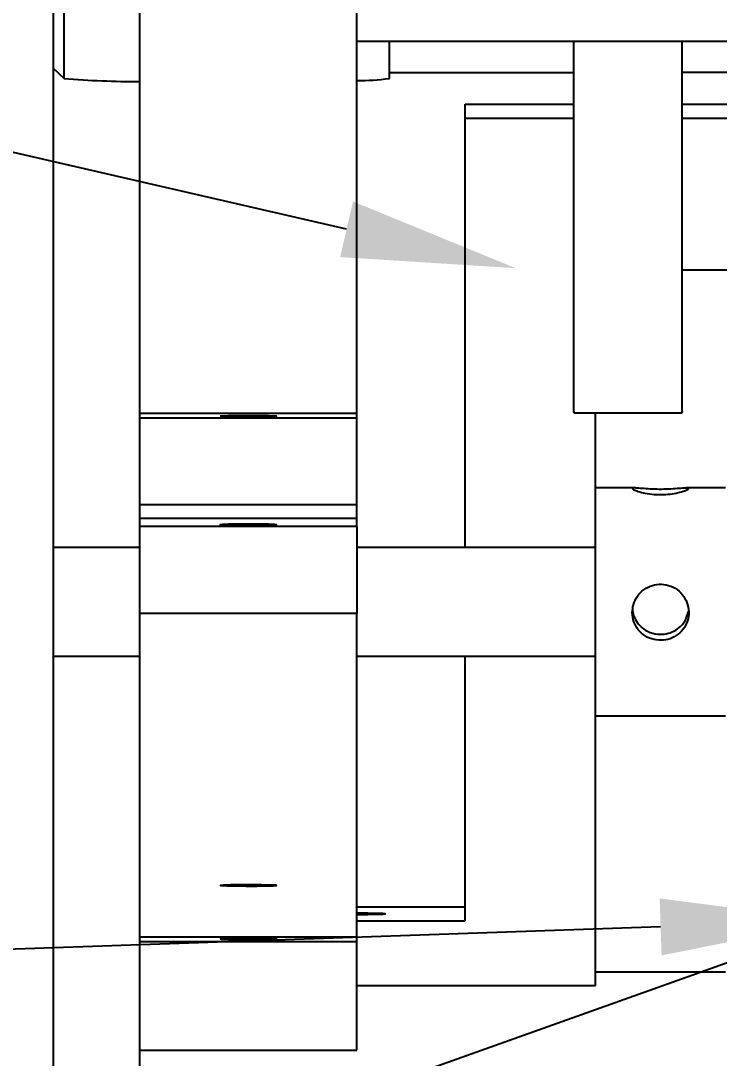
# Model space of a CAD drawing. Header units: millimetres. Extents: x 0 to 420, y 0 to 297.
# Drawn here: x 290.5 to 306.61, y 211.93 to 235.84 of the extents above; entities that cross this region are included whole.
import ezdxf
from ezdxf import colors
from ezdxf.entities.mleader import LeaderData, LeaderLine
from ezdxf.math import Vec2, Vec3

# ---------------------------------------------------------------- set-up
doc = ezdxf.new("R2010")
doc.units = ezdxf.units.MM
doc.styles.get("Standard").update_dxf_attribs({"font": 'hyswlongfangsong.ttf'})

msp = doc.modelspace()

# ---------------------------------------------------------------- linework, layer by layer
at = {"color": 7, "linetype": 'Continuous', "lineweight": 25}
for p, q in [((291.252, 265.509), (291.252, 179.379)), ((291.502, 234.505), (291.502, 249.501)), ((293.252, 226.786), (293.252, 248.559)), ((298.252, 226.786), (298.252, 248.559)), ((298.252, 235.366), (307.252, 235.366)), ((299.001, 234.507), (299.001, 235.366)), ((291.252, 234.745), (291.502, 234.505)), ((299.001, 234.645), (303.252, 234.647)), ((305.752, 234.648), (307.252, 234.649)), ((300.752, 233.914), (303.252, 233.914)), ((300.752, 233.587), (300.752, 233.914)), ((305.752, 233.914), (307.252, 233.914)), ((300.752, 223.694), (300.752, 233.587)), ((303.252, 233.587), (300.752, 233.587)), ((307.252, 233.587), (305.752, 233.587)), ((308.752, 230.088), (305.752, 230.088)), ((298.252, 226.786), (293.252, 226.786)), ((293.252, 226.677), (293.252, 226.786)), ((298.252, 226.677), (293.252, 226.677)), ((293.252, 224.678), (293.252, 226.677)), ((298.252, 226.677), (298.252, 226.786)), ((298.252, 224.678), (298.252, 226.677)), ((303.252, 226.798), (305.752, 226.798)), ((303.752, 225.069), (303.752, 226.798)), ((304.66, 225.069), (303.752, 225.069)), ((303.752, 219.819), (303.752, 225.069)), ((306.752, 225.069), (305.845, 225.069)), ((298.252, 224.678), (293.252, 224.678)), ((293.252, 224.374), (293.252, 224.678)), ((298.252, 224.374), (298.252, 224.678)), ((293.252, 224.374), (298.252, 224.374)), ((293.252, 224.178), (293.252, 224.374)), ((298.252, 224.178), (298.252, 224.374)), ((298.252, 224.178), (293.252, 224.178)), ((293.252, 222.178), (293.252, 224.178)), ((298.252, 224.178), (298.252, 222.178)), ((293.252, 223.694), (291.252, 223.694)), ((303.752, 223.694), (298.252, 223.694)), ((298.252, 222.178), (293.252, 222.178)), ((293.252, 214.722), (293.252, 222.178)), ((298.252, 214.722), (298.252, 222.178)), ((291.252, 221.194), (293.252, 221.194)), ((298.252, 221.194), (303.752, 221.194)), ((300.752, 215.091), (300.752, 221.194)), ((303.752, 219.819), (306.752, 219.819)), ((303.752, 213.592), (303.752, 219.819)), ((298.252, 215.418), (300.752, 215.418)), ((298.252, 215.091), (300.752, 215.091)), ((293.252, 214.722), (298.252, 214.722)), ((293.252, 214.614), (293.252, 214.722)), ((298.252, 214.614), (298.252, 214.722)), ((293.252, 214.614), (298.252, 214.614)), ((293.252, 212.114), (293.252, 214.614)), ((298.252, 212.114), (298.252, 214.614)), ((303.752, 213.919), (306.752, 213.919)), ((303.752, 213.592), (298.252, 213.592)), ((293.252, 212.114), (298.252, 212.114)), ((293.252, 211.739), (293.252, 212.114))]:
    msp.add_line(p, q, dxfattribs=at)
at = {"color": 7, "linetype": 'Continuous', "lineweight": 25, "flags": 128}
for points in [[(295.102, 226.721), (295.152, 226.715), (295.293, 226.711), (295.504, 226.708), (295.752, 226.707), (296.001, 226.708), (296.212, 226.711), (296.353, 226.715), (296.402, 226.721), (296.353, 226.726), (296.212, 226.731), (296.001, 226.734), (295.752, 226.735), (295.504, 226.734), (295.293, 226.731), (295.152, 226.726), (295.102, 226.721)], [(295.752, 224.235), (295.504, 224.234), (295.293, 224.231), (295.152, 224.227), (295.102, 224.221), (295.152, 224.216), (295.293, 224.211), (295.504, 224.208), (295.752, 224.207), (296.001, 224.208), (296.212, 224.211), (296.353, 224.216), (296.402, 224.221), (296.353, 224.227), (296.212, 224.231), (296.001, 224.234), (295.752, 224.235)], [(298.252, 215.241), (298.501, 215.242), (298.712, 215.245), (298.853, 215.249), (298.902, 215.255), (298.853, 215.26), (298.712, 215.265), (298.501, 215.268), (298.252, 215.269)], [(295.102, 214.676), (295.152, 214.671), (295.293, 214.666), (295.504, 214.663), (295.752, 214.662), (296.001, 214.663), (296.212, 214.666), (296.353, 214.671), (296.402, 214.676), (296.353, 214.682), (296.212, 214.686), (296.001, 214.689), (295.752, 214.69), (295.504, 214.689), (295.293, 214.686), (295.152, 214.682), (295.102, 214.676)]]:
    msp.add_lwpolyline(points, dxfattribs=at)
at = {"color": 7, "linetype": 'Continuous', "flags": 128}
for points in [[(295.942, 215.895), (296.166, 215.898), (296.326, 215.902), (296.399, 215.907), (296.374, 215.913), (296.254, 215.918), (296.057, 215.921), (295.815, 215.923), (295.562, 215.922), (295.339, 215.92), (295.178, 215.915), (295.105, 215.91), (295.131, 215.905), (295.251, 215.9), (295.447, 215.896), (295.69, 215.895), (295.942, 215.895)], [(295.942, 214.663), (296.166, 214.665), (296.326, 214.67), (296.399, 214.675), (296.374, 214.68), (296.254, 214.685), (296.057, 214.689), (295.815, 214.69), (295.562, 214.69), (295.339, 214.687), (295.178, 214.683), (295.105, 214.678), (295.131, 214.672), (295.251, 214.667), (295.447, 214.664), (295.69, 214.662), (295.942, 214.663)]]:
    msp.add_lwpolyline(points, dxfattribs=at)
at = {"color": 7, "linetype": 'Continuous', "lineweight": 25}
for centre, radius, start, end in [((293.151, 254.589), 20.152, 265.3064, 270.289), ((298.29, 239.621), 5.163, 269.5812, 277.9113)]:
    msp.add_arc(centre, radius, start, end, dxfattribs=at)
for points, knots in [([(303.252, 226.829), (303.252, 226.819), (303.252, 226.79), (303.252, 227.076), (303.252, 227.484), (303.252, 228.001), (303.252, 228.657), (303.252, 229.871), (303.252, 231.454), (303.252, 233.131), (303.252, 234.433), (303.252, 235.073), (303.252, 235.366)], [0, 0, 0, 0, 0.0683554, 0.1890381, 0.3098772, 0.3903887, 0.4706358, 0.5510663, 0.7022467, 0.8535986, 0.933013, 1, 1, 1, 1]), ([(305.752, 226.829), (305.752, 226.819), (305.752, 226.79), (305.752, 227.076), (305.752, 227.484), (305.752, 228.001), (305.752, 228.657), (305.752, 229.871), (305.752, 231.454), (305.752, 233.131), (305.752, 234.433), (305.752, 235.073), (305.752, 235.366)], [0, 0, 0, 0, 0.0683554, 0.1890381, 0.3098772, 0.3903887, 0.4706358, 0.5510663, 0.7022467, 0.8535986, 0.933013, 1, 1, 1, 1]), ([(305.89, 225.066), (305.869, 225.067), (305.828, 225.07), (305.685, 225.057), (305.496, 225.042), (305.279, 225.035), (305.061, 225.039), (304.866, 225.053), (304.712, 225.067), (304.618, 225.071), (304.607, 225.061), (304.602, 225.057)], [0, 0, 0, 0, 0.110898, 0.223754, 0.339306, 0.454127, 0.565721, 0.676708, 0.790552, 0.90635, 1, 1, 1, 1]), ([(304.602, 225.057), (304.609, 225.049), (304.623, 225.032), (304.732, 224.989), (304.893, 224.946), (305.097, 224.917), (305.318, 224.912), (305.528, 224.932), (305.709, 224.97), (305.839, 225.013), (305.903, 225.045), (305.896, 225.053), (305.894, 225.055)], [0, 0, 0, 0, 0.105187, 0.210301, 0.317328, 0.425882, 0.532279, 0.636172, 0.741122, 0.848998, 0.9572, 1, 1, 1, 1]), ([(304.602, 222.197), (304.609, 222.126), (304.623, 221.983), (304.732, 221.794), (304.893, 221.649), (305.097, 221.564), (305.318, 221.549), (305.528, 221.605), (305.709, 221.724), (305.841, 221.897), (305.908, 222.106), (305.902, 222.326), (305.825, 222.53), (305.685, 222.701), (305.496, 222.818), (305.279, 222.864), (305.061, 222.835), (304.866, 222.738), (304.712, 222.581), (304.618, 222.391), (304.607, 222.257), (304.602, 222.197)], [0, 0, 0, 0, 0.052588, 0.105138, 0.158646, 0.212916, 0.266109, 0.31805, 0.370519, 0.424451, 0.478545, 0.531278, 0.583258, 0.636156, 0.690318, 0.744137, 0.796444, 0.848466, 0.901827, 0.956104, 1, 1, 1, 1]), ([(304.609, 222.326), (304.607, 222.307), (304.598, 222.222), (304.646, 222.076), (304.747, 221.908), (304.91, 221.774), (305.117, 221.697), (305.333, 221.691), (305.526, 221.743), (305.694, 221.847), (305.834, 222.006), (305.873, 222.15), (305.893, 222.222)], [0, 0, 0, 0, 0.029998, 0.129362, 0.231443, 0.344181, 0.463438, 0.570923, 0.666648, 0.768779, 0.884698, 1, 1, 1, 1])]:
    msp.add_open_spline(points, degree=3, knots=knots, dxfattribs=at)

# ---------------------------------------------------------------- leaders
ml = msp.add_multileader_mtext('Standard')
ml.set_content('13', color=256, style='STANDARD')
ml.set_leader_properties()
ml.build(insert=Vec2(0, 0))
ml.multileader.update_dxf_attribs({"text_right_attachment_type": 6, "dogleg_length": 0.36})
ctx = ml.context
ctx.base_point, ctx.plane_origin = Vec3(264.496, 239.823), Vec3(301.913, 230.134)
ctx.right_attachment, ctx.text_align_type = 6, 2
notes = []
notes.append((ctx, [(0, (1, 1, 0), (271.956, 237.023), (-1, 0), 0.36, [(0, [(301.913, 230.134)], 0, [])])]))
ctx.mtext.insert, ctx.mtext.alignment, ctx.mtext.flow_direction = Vec3(269.596, 241.823), 3, 5
ml = msp.add_multileader_mtext('Standard')
ml.set_content('15', color=256, style='STANDARD')
ml.set_leader_properties()
ml.build(insert=Vec2(0, 0))
ml.multileader.update_dxf_attribs({"text_right_attachment_type": 6, "dogleg_length": 0.36})
ctx = ml.context
ctx.base_point, ctx.plane_origin = Vec3(264.508, 216.612), Vec3(309.252, 215.089)
ctx.right_attachment, ctx.text_align_type = 6, 2
notes.append((ctx, [(0, (1, 1, 0), (271.956, 213.812), (-1, 0), 0.36, [(0, [(309.252, 215.089)], 0, [])])]))
ctx.mtext.insert, ctx.mtext.alignment, ctx.mtext.flow_direction = Vec3(269.596, 218.612), 3, 5
ml = msp.add_multileader_mtext('Standard')
ml.set_content('16', color=256, style='STANDARD')
ml.set_leader_properties()
ml.build(insert=Vec2(0, 0))
ml.multileader.update_dxf_attribs({"text_right_attachment_type": 6, "dogleg_length": 0.36})
ctx = ml.context
ctx.base_point, ctx.plane_origin = Vec3(264.468, 204.521), Vec3(314.352, 216.817)
ctx.right_attachment, ctx.text_align_type = 6, 2
notes.append((ctx, [(0, (1, 1, 0), (271.956, 201.721), (-1, 0), 0.36, [(0, [(314.352, 216.817)], 0, [])])]))
ctx.mtext.insert, ctx.mtext.alignment, ctx.mtext.flow_direction = Vec3(269.596, 206.521), 3, 5
ml = msp.add_multileader_mtext('Standard')
ml.set_content('17', color=256, style='STANDARD')
ml.set_leader_properties()
ml.build(insert=Vec2(0, 0))
ml.multileader.update_dxf_attribs({"text_right_attachment_type": 6, "dogleg_length": 0.36})
ctx = ml.context
ctx.base_point, ctx.plane_origin = Vec3(264.34, 196.269), Vec3(320.013, 215.839)
ctx.right_attachment, ctx.text_align_type = 6, 2
notes.append((ctx, [(0, (1, 1, 0), (271.956, 193.469), (-1, 0), 0.36, [(0, [(320.013, 215.839)], 0, [])])]))
ctx.mtext.insert, ctx.mtext.alignment, ctx.mtext.flow_direction = Vec3(269.596, 198.269), 3, 5
for ctx, leaders in notes:
    for number, flags, end, landing, length, lines in leaders:
        leader = LeaderData()
        leader.index, (leader.has_last_leader_line, leader.has_dogleg_vector, leader.attachment_direction) = number, flags
        leader.last_leader_point, leader.dogleg_vector, leader.dogleg_length = Vec3(end), Vec3(landing), length
        for number, points, colour, breaks in lines:
            line = LeaderLine()
            line.index, line.vertices, line.color, line.breaks = number, Vec3.list(points), colors.encode_raw_color(colour), breaks
            leader.lines.append(line)
        ctx.leaders.append(leader)

doc.saveas('drawing.dxf')
